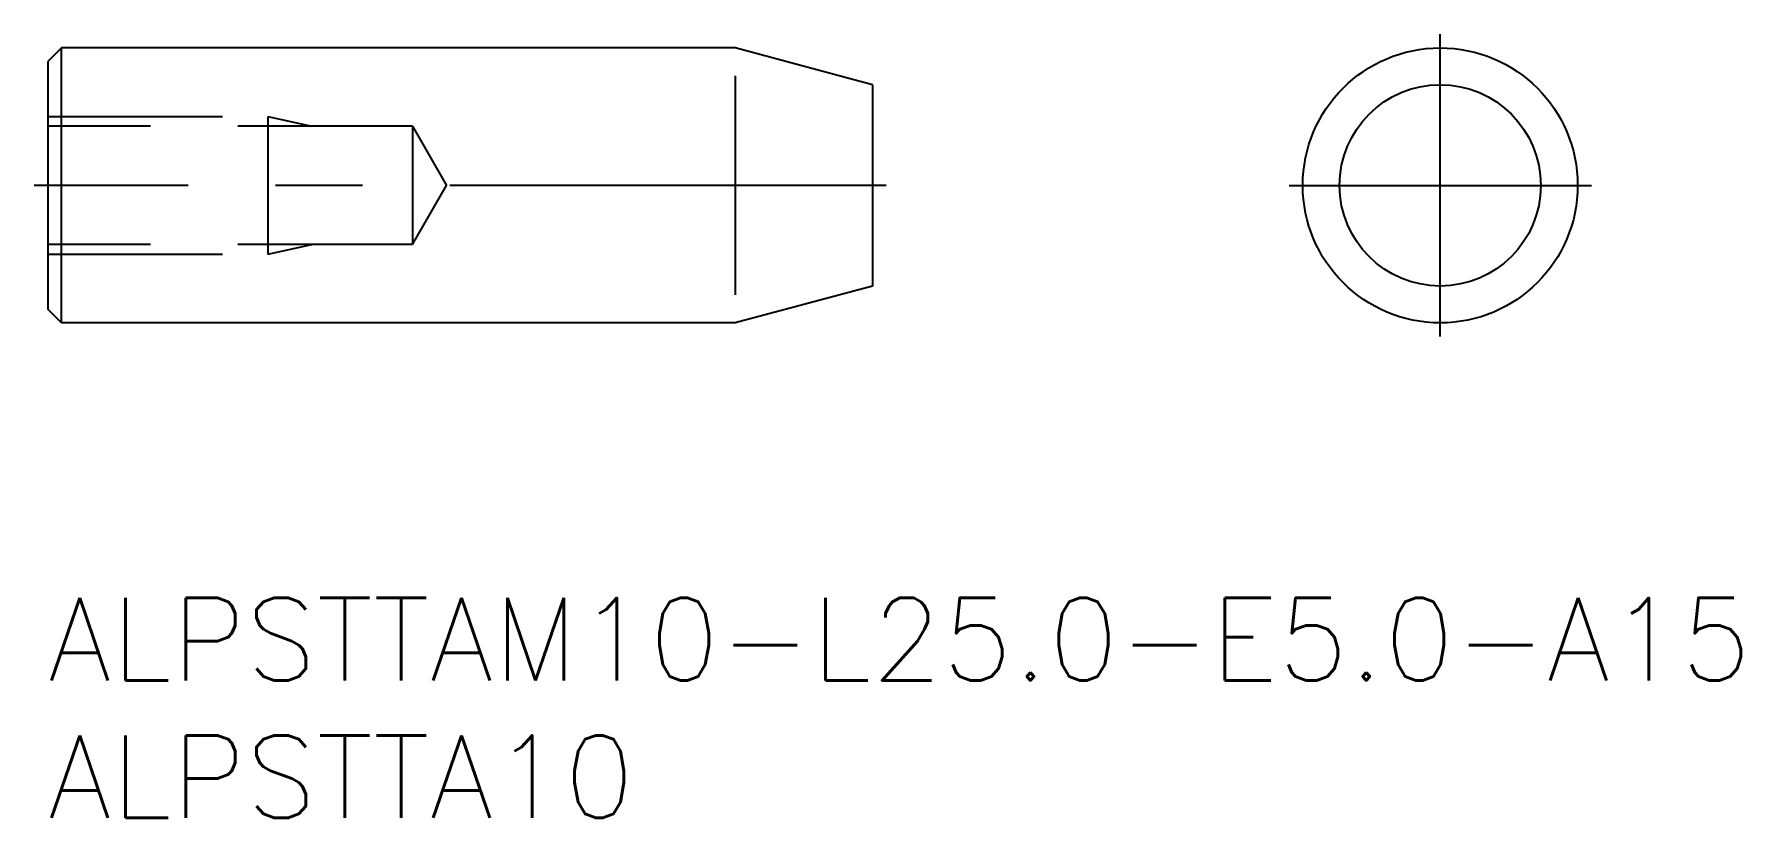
# Model space of a CAD drawing. Extents: x -0.5 to 61.6, y -8 to 20.5.
import ezdxf

# ---------------------------------------------------------------- set-up
doc = ezdxf.new("R2010")
doc.units = 0
doc.header["$LTSCALE"] = 0.5
doc.linetypes.add('CENTER', pattern=[50.8, 31.75, -6.35, 6.35, -6.35])
doc.linetypes.add('DASHED', pattern=[19.05, 12.7, -6.35])
for name, color, linetype in [('MSM_CENTER', 1, 'CENTER'), ('MSM_CONTINUOUS', 7, 'CONTINUOUS'), ('MSM_DASHED', 4, 'DASHED'), ('MSM_NARROW', 5, 'CONTINUOUS'), ('MSM_PART_NUMBER', 7, 'CONTINUOUS')]:
    doc.layers.add(name, color=color, linetype=linetype)
doc.styles.get("Standard").update_dxf_attribs({"font": 'txt.shx', "height": 1, "bigfont": 'bigfont.shx'})

# ---------------------------------------------------------------- blocks, each defined once
blk = doc.blocks.new('*U3')
at = {"layer": 'MSM_PART_NUMBER'}
blk.add_text('ALPSTTAM10-L25.0-E5.0-A15', height=3, dxfattribs=at).set_placement((0, -3))
blk = doc.blocks.new('*U4')
at = {"layer": 'MSM_PART_NUMBER'}
blk.add_text('ALPSTTA10', height=3, dxfattribs=at).set_placement((0, -8))

msp = doc.modelspace()

# ---------------------------------------------------------------- linework, layer by layer
at = {"layer": 'MSM_CENTER'}
for p, q in [((50.649, 9.5), (50.649, 20.5)), ((30.5, 15), (-0.5, 15)), ((45.149, 15), (56.149, 15))]:
    msp.add_line(p, q, dxfattribs=at)
at = {"layer": 'MSM_CONTINUOUS'}
for p, q in [((0.5, 20), (0, 19.5)), ((25, 20), (0.5, 20)), ((0.5, 10), (0.5, 20)), ((30, 18.66), (25, 20)), ((0, 19.5), (0, 10.5)), ((30, 18.66), (30, 11.34)), ((30, 11.34), (25, 10)), ((0.5, 10), (0, 10.5)), ((25, 10), (0.5, 10))]:
    msp.add_line(p, q, dxfattribs=at)
for radius in [5, 3.66]:
    msp.add_circle((50.649, 15), radius, dxfattribs=at)
at = {"layer": 'MSM_DASHED'}
for p, q in [((0, 17.5), (8, 17.5)), ((8, 17.5), (9.6, 17.15)), ((8, 17.5), (8, 12.5)), ((13.259, 17.15), (0, 17.15)), ((13.259, 17.15), (14.5, 15)), ((13.259, 17.15), (13.259, 12.85)), ((13.259, 12.85), (14.5, 15)), ((13.259, 12.85), (0, 12.85)), ((0, 12.5), (8, 12.5)), ((8, 12.5), (9.6, 12.85))]:
    msp.add_line(p, q, dxfattribs=at)
at = {"layer": 'MSM_NARROW'}
msp.add_line((25, 18.986), (25, 11.014), dxfattribs=at)

# ---------------------------------------------------------------- block references
at = {"layer": 'MSM_CONTINUOUS'}
for name in ['*U3', '*U4']:
    msp.add_blockref(name, (0, 0), dxfattribs=at)

doc.saveas('drawing.dxf')
